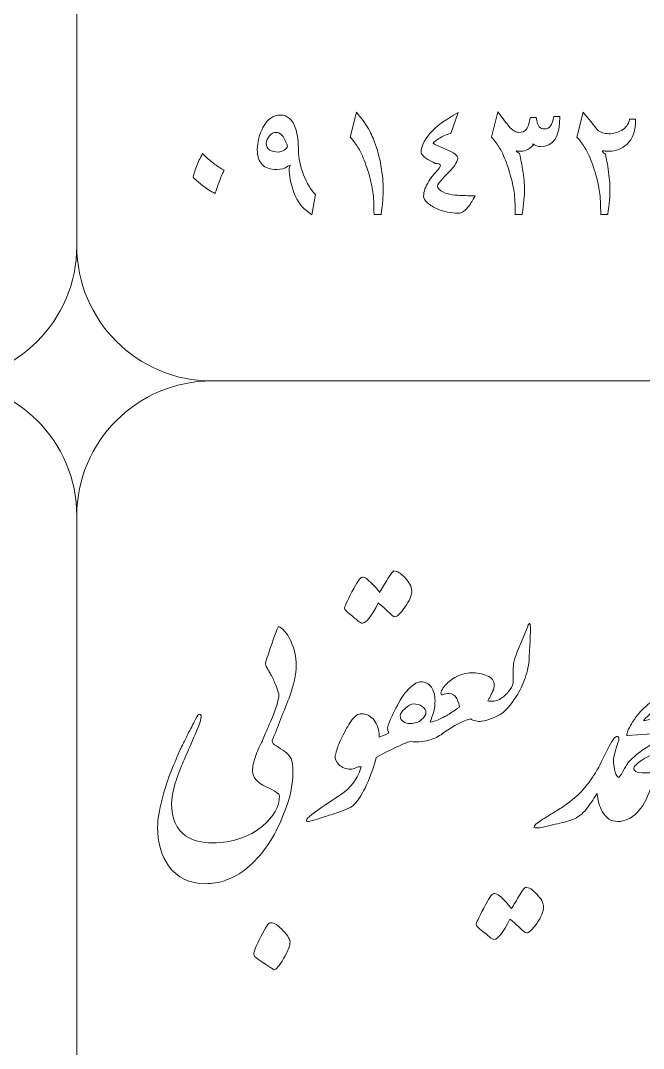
# Model space of a CAD drawing. Header units: millimetres. Extents: x 62 to 462, y 96 to 456.
# Drawn here: x 141.26 to 152.81, y 303.93 to 322.98 of the extents above; entities that cross this region are included whole.
import ezdxf

# ---------------------------------------------------------------- set-up
doc = ezdxf.new("R2010")
doc.units = ezdxf.units.MM
doc.header["$MEASUREMENT"] = 0
doc.layers.add('Layer 1', color=7, linetype='Continuous')

msp = doc.modelspace()

# ---------------------------------------------------------------- linework, layer by layer
at = {"layer": 'Layer 1', "color": 250, "lineweight": 18}
for points, knots in [([(124.8067, 336.3033), (124.8067, 336.3033), (139.8067, 336.3033), (139.8067, 336.3033), (141.1837, 336.3033), (142.3067, 335.1803), (142.3067, 333.8033), (142.3067, 333.8033), (142.3067, 318.8033), (142.3067, 318.8033), (142.3067, 317.4264), (141.1837, 316.3033), (139.8067, 316.3033), (139.8067, 316.3033), (124.8067, 316.3033), (124.8067, 316.3033), (123.4298, 316.3033), (122.3067, 317.4264), (122.3067, 318.8033), (122.3067, 318.8033), (122.3067, 333.8033), (122.3067, 333.8033), (122.3067, 335.1803), (123.4298, 336.3033), (124.8067, 336.3033)], [0, 0, 0, 0, 0.125, 0.125, 0.125, 0.25, 0.25, 0.25, 0.375, 0.375, 0.375, 0.5, 0.5, 0.5, 0.625, 0.625, 0.625, 0.75, 0.75, 0.75, 0.875, 0.875, 0.875, 1, 1, 1, 1]), ([(144.8067, 336.3033), (144.8067, 336.3033), (159.8067, 336.3033), (159.8067, 336.3033), (161.1837, 336.3033), (162.3067, 335.1803), (162.3067, 333.8033), (162.3067, 333.8033), (162.3067, 318.8033), (162.3067, 318.8033), (162.3067, 317.4264), (161.1837, 316.3033), (159.8067, 316.3033), (159.8067, 316.3033), (144.8067, 316.3033), (144.8067, 316.3033), (143.4298, 316.3033), (142.3067, 317.4264), (142.3067, 318.8033), (142.3067, 318.8033), (142.3067, 333.8033), (142.3067, 333.8033), (142.3067, 335.1803), (143.4298, 336.3033), (144.8067, 336.3033)], [0, 0, 0, 0, 0.125, 0.125, 0.125, 0.25, 0.25, 0.25, 0.375, 0.375, 0.375, 0.5, 0.5, 0.5, 0.625, 0.625, 0.625, 0.75, 0.75, 0.75, 0.875, 0.875, 0.875, 1, 1, 1, 1]), ([(124.8067, 316.3033), (124.8067, 316.3033), (139.8067, 316.3033), (139.8067, 316.3033), (141.1837, 316.3033), (142.3067, 315.1803), (142.3067, 313.8033), (142.3067, 313.8033), (142.3067, 298.8033), (142.3067, 298.8033), (142.3067, 297.4264), (141.1837, 296.3033), (139.8067, 296.3033), (139.8067, 296.3033), (124.8067, 296.3033), (124.8067, 296.3033), (123.4298, 296.3033), (122.3067, 297.4264), (122.3067, 298.8033), (122.3067, 298.8033), (122.3067, 313.8033), (122.3067, 313.8033), (122.3067, 315.1803), (123.4298, 316.3033), (124.8067, 316.3033)], [0, 0, 0, 0, 0.125, 0.125, 0.125, 0.25, 0.25, 0.25, 0.375, 0.375, 0.375, 0.5, 0.5, 0.5, 0.625, 0.625, 0.625, 0.75, 0.75, 0.75, 0.875, 0.875, 0.875, 1, 1, 1, 1]), ([(144.8067, 316.3033), (144.8067, 316.3033), (159.8067, 316.3033), (159.8067, 316.3033), (161.1837, 316.3033), (162.3067, 315.1803), (162.3067, 313.8033), (162.3067, 313.8033), (162.3067, 298.8033), (162.3067, 298.8033), (162.3067, 297.4264), (161.1837, 296.3033), (159.8067, 296.3033), (159.8067, 296.3033), (144.8067, 296.3033), (144.8067, 296.3033), (143.4298, 296.3033), (142.3067, 297.4264), (142.3067, 298.8033), (142.3067, 298.8033), (142.3067, 313.8033), (142.3067, 313.8033), (142.3067, 315.1803), (143.4298, 316.3033), (144.8067, 316.3033)], [0, 0, 0, 0, 0.125, 0.125, 0.125, 0.25, 0.25, 0.25, 0.375, 0.375, 0.375, 0.5, 0.5, 0.5, 0.625, 0.625, 0.625, 0.75, 0.75, 0.75, 0.875, 0.875, 0.875, 1, 1, 1, 1]), ([(147.2684, 312.0841), (147.2684, 312.1147), (147.3154, 312.217), (147.4095, 312.3945), (147.5036, 312.5709), (147.5612, 312.6591), (147.5812, 312.6591), (147.62, 312.6756), (147.6776, 312.6474), (147.7517, 312.5756), (147.827, 312.5027), (147.8834, 312.4392), (147.9222, 312.3839), (147.9681, 312.4592), (148.0198, 312.545), (148.0763, 312.6391), (148.1327, 312.7332), (148.1692, 312.7802), (148.188, 312.7802), (148.2456, 312.7802), (148.3138, 312.7379), (148.3926, 312.6544), (148.4726, 312.5709), (148.5137, 312.4921), (148.5184, 312.418), (148.5184, 312.331), (148.4761, 312.2275), (148.3914, 312.1088), (148.3079, 311.9912), (148.2479, 311.9324), (148.208, 311.9324), (148.1833, 311.9324), (148.1374, 311.9665), (148.0704, 312.0323), (148.0045, 312.0994), (147.9457, 312.1511), (147.8952, 312.1876), (147.7705, 311.9371), (147.6717, 311.8124), (147.5988, 311.8124), (147.58, 311.8124), (147.5542, 311.8266), (147.5189, 311.8571), (147.4871, 311.8842), (147.4377, 311.9253), (147.3695, 311.9806), (147.3013, 312.0359), (147.2684, 312.07), (147.2684, 312.0841)], [0, 0, 0, 0, 0.0625, 0.0625, 0.0625, 0.125, 0.125, 0.125, 0.1875, 0.1875, 0.1875, 0.25, 0.25, 0.25, 0.3125, 0.3125, 0.3125, 0.375, 0.375, 0.375, 0.4375, 0.4375, 0.4375, 0.5, 0.5, 0.5, 0.5625, 0.5625, 0.5625, 0.625, 0.625, 0.625, 0.6875, 0.6875, 0.6875, 0.75, 0.75, 0.75, 0.8125, 0.8125, 0.8125, 0.875, 0.875, 0.875, 0.9375, 0.9375, 0.9375, 1, 1, 1, 1]), ([(146.0655, 308.6092), (146.0655, 308.6481), (145.9831, 308.7057), (145.8173, 308.7809), (145.6492, 308.8597), (145.5657, 308.955), (145.5657, 309.0679), (145.5657, 309.1478), (145.5833, 309.2395), (145.6198, 309.3418), (145.6551, 309.443), (145.6974, 309.5406), (145.748, 309.6323), (145.748, 309.6323), (145.7492, 309.6344), (145.7492, 309.6344), (145.7492, 309.6344), (145.7491, 309.6347), (145.7491, 309.6347), (145.8267, 309.8181), (145.8761, 309.9345), (145.8973, 309.9827), (146.0008, 310.2238), (146.0525, 310.3884), (146.0525, 310.4755), (146.0525, 310.5049), (146.0384, 310.5566), (146.0102, 310.6307), (145.9784, 310.7106), (145.9478, 310.7812), (145.9173, 310.84), (145.9043, 310.8635), (145.8902, 310.8859), (145.8761, 310.9094), (145.862, 310.9329), (145.8502, 310.9552), (145.8385, 310.9788), (145.8103, 311.0199), (145.7997, 311.0517), (145.8044, 311.0752), (145.8244, 311.1387), (145.8432, 311.1963), (145.8596, 311.2469), (145.8749, 311.2974), (145.8902, 311.3409), (145.9043, 311.3774), (145.9655, 311.562), (146.0125, 311.6855), (146.0454, 311.7502), (146.1231, 311.7243), (146.1995, 311.6373), (146.2724, 311.4879), (146.3418, 311.3386), (146.3759, 311.1857), (146.3759, 311.0305), (146.3759, 310.8694), (146.3312, 310.6671), (146.2418, 310.4237), (146.1889, 310.2932), (146.136, 310.1615), (146.0842, 310.0286), (146.0325, 309.8969), (145.9819, 309.7652), (145.9314, 309.6347), (145.9314, 309.6347), (145.9311, 309.6341), (145.9311, 309.6341), (145.9311, 309.6341), (145.9314, 309.6323), (145.9314, 309.6323), (145.9314, 309.6006), (145.9573, 309.5676), (146.009, 309.5359), (146.0607, 309.5041), (146.1125, 309.4688), (146.1654, 309.4312), (146.2183, 309.3924), (146.256, 309.3501), (146.2795, 309.3019), (146.3018, 309.249), (146.3136, 309.1713), (146.3136, 309.0679), (146.3136, 308.9162), (146.2936, 308.7609), (146.2548, 308.6022), (146.216, 308.4481), (146.1431, 308.2576), (146.0372, 308.0307), (145.8702, 307.6791), (145.6433, 307.3992), (145.3552, 307.1899), (145.2505, 307.1229), (145.1471, 307.0723), (145.0459, 307.0382), (144.9354, 307.0018), (144.8166, 306.9829), (144.6908, 306.9829), (144.3945, 306.9829), (144.1675, 307.0935), (144.0088, 307.3134), (143.8735, 307.5015), (143.8053, 307.7438), (143.8053, 308.0377), (143.8053, 308.1683), (143.8324, 308.3388), (143.8876, 308.5505), (143.9429, 308.7551), (144.0005, 308.9315), (144.0605, 309.0808), (144.1252, 309.2348), (144.1793, 309.3654), (144.2251, 309.47), (144.2392, 309.4959), (144.2592, 309.5347), (144.2839, 309.5864), (144.3098, 309.637), (144.3415, 309.7052), (144.3804, 309.7875), (144.4086, 309.8381), (144.4333, 309.8839), (144.4544, 309.9251), (144.4768, 309.9663), (144.4944, 310.0039), (144.5085, 310.0356), (144.5426, 310.098), (144.5685, 310.1274), (144.5873, 310.125), (144.6132, 310.1203), (144.6191, 310.0944), (144.6085, 310.0462), (144.5967, 309.9886), (144.5814, 309.9392), (144.5638, 309.8981), (144.4003, 309.5206), (144.2875, 309.2584), (144.2251, 309.109), (144.1181, 308.835), (144.064, 308.6245), (144.064, 308.4752), (144.064, 308.1918), (144.151, 307.9907), (144.3251, 307.8684), (144.4544, 307.7837), (144.6202, 307.7414), (144.8249, 307.7414), (145.1929, 307.7414), (145.4998, 307.8449), (145.748, 308.0507), (145.9596, 308.2282), (146.0655, 308.414), (146.0655, 308.6092)], [0, 0, 0, 0, 0.02, 0.02, 0.02, 0.04, 0.04, 0.04, 0.06, 0.06, 0.06, 0.08, 0.08, 0.08, 0.1, 0.1, 0.1, 0.12, 0.12, 0.12, 0.14, 0.14, 0.14, 0.16, 0.16, 0.16, 0.18, 0.18, 0.18, 0.2, 0.2, 0.2, 0.22, 0.22, 0.22, 0.24, 0.24, 0.24, 0.26, 0.26, 0.26, 0.28, 0.28, 0.28, 0.3, 0.3, 0.3, 0.32, 0.32, 0.32, 0.34, 0.34, 0.34, 0.36, 0.36, 0.36, 0.38, 0.38, 0.38, 0.4, 0.4, 0.4, 0.42, 0.42, 0.42, 0.44, 0.44, 0.44, 0.46, 0.46, 0.46, 0.48, 0.48, 0.48, 0.5, 0.5, 0.5, 0.52, 0.52, 0.52, 0.54, 0.54, 0.54, 0.56, 0.56, 0.56, 0.58, 0.58, 0.58, 0.6, 0.6, 0.6, 0.62, 0.62, 0.62, 0.64, 0.64, 0.64, 0.66, 0.66, 0.66, 0.68, 0.68, 0.68, 0.7, 0.7, 0.7, 0.72, 0.72, 0.72, 0.74, 0.74, 0.74, 0.76, 0.76, 0.76, 0.78, 0.78, 0.78, 0.8, 0.8, 0.8, 0.82, 0.82, 0.82, 0.84, 0.84, 0.84, 0.86, 0.86, 0.86, 0.88, 0.88, 0.88, 0.9, 0.9, 0.9, 0.92, 0.92, 0.92, 0.94, 0.94, 0.94, 0.96, 0.96, 0.96, 0.98, 0.98, 0.98, 1, 1, 1, 1]), ([(150.1965, 310.4343), (150.2517, 310.4731), (150.2988, 310.5213), (150.3376, 310.5789), (150.3787, 310.6366), (150.3999, 310.6942), (150.3999, 310.7518), (150.3999, 310.7518), (150.3999, 310.9788), (150.3999, 310.9788), (150.3999, 311.034), (150.4093, 311.0952), (150.427, 311.161), (150.4599, 311.2527), (150.4928, 311.3374), (150.5269, 311.4127), (150.5269, 311.4127), (150.668, 311.7537), (150.668, 311.7537), (150.6704, 311.7702), (150.6821, 311.789), (150.7033, 311.809), (150.7127, 311.809), (150.7162, 311.7854), (150.7162, 311.7372), (150.7162, 311.7372), (150.7104, 311.4926), (150.7104, 311.4926), (150.7104, 311.4926), (150.6962, 311.1963), (150.6962, 311.1963), (150.6962, 311.0928), (150.6751, 310.9752), (150.6339, 310.8447), (150.5951, 310.713), (150.5445, 310.5978), (150.4822, 310.4966), (150.3885, 310.3432), (150.2937, 310.2259), (150.1976, 310.146), (150.1976, 310.146), (150.1965, 310.1438), (150.1965, 310.1438), (150.1412, 310.1074), (150.0789, 310.0756), (150.0107, 310.0498), (149.9413, 310.0227), (149.8743, 310.0051), (149.8108, 309.9957), (149.7755, 309.9886), (149.739, 309.991), (149.7002, 310.0004), (149.6614, 310.011), (149.6308, 310.0227), (149.6108, 310.0368), (149.5826, 310.0368), (149.5438, 310.0251), (149.4933, 310.0027), (149.445, 309.9816), (149.3851, 309.9522), (149.3145, 309.9134), (149.3145, 309.9134), (149.1111, 309.7852), (149.1111, 309.7852), (149.1111, 309.7852), (149.1108, 309.7861), (149.1108, 309.7861), (149.0462, 309.7286), (148.9686, 309.6851), (148.8771, 309.6558), (148.7736, 309.6158), (148.6431, 309.6041), (148.4843, 309.617), (148.4514, 309.617), (148.3044, 309.5523), (148.0398, 309.4206), (148.0398, 309.4206), (147.8581, 309.3204), (147.8581, 309.3204), (147.8581, 309.3204), (147.8446, 309.2678), (147.8446, 309.2678), (147.8305, 309.2101), (147.8129, 309.1549), (147.7952, 309.1043), (147.7141, 308.8821), (147.64, 308.7174), (147.5706, 308.6116), (147.5024, 308.5058), (147.4483, 308.4411), (147.4095, 308.4152), (147.3696, 308.3905), (147.3119, 308.3635), (147.2331, 308.3341), (147.1555, 308.3059), (147.0368, 308.2659), (146.8768, 308.2141), (146.7169, 308.1624), (146.6228, 308.1365), (146.5923, 308.1365), (146.5746, 308.1365), (146.5652, 308.1412), (146.5652, 308.1506), (146.5464, 308.1753), (146.6417, 308.2588), (146.851, 308.3988), (147.0603, 308.5387), (147.1955, 308.6304), (147.2555, 308.6739), (147.3166, 308.7174), (147.379, 308.7809), (147.4413, 308.8656), (147.5048, 308.9491), (147.5518, 309.0443), (147.5812, 309.149), (147.5495, 309.1537), (147.5165, 309.1478), (147.4836, 309.1302), (147.4495, 309.1137), (147.4166, 309.1043), (147.3848, 309.1043), (147.3002, 309.1067), (147.2284, 309.1349), (147.1708, 309.1878), (147.1144, 309.2395), (147.0897, 309.2983), (147.0991, 309.363), (147.1085, 309.4018), (147.1214, 309.4477), (147.1391, 309.4994), (147.1555, 309.5512), (147.192, 309.6335), (147.2473, 309.7452), (147.3025, 309.8581), (147.3578, 309.951), (147.4142, 310.0239), (147.4707, 310.098), (147.5259, 310.1344), (147.5812, 310.1344), (147.6753, 310.1344), (147.7541, 310.0944), (147.8176, 310.0145), (147.8811, 309.9333), (147.9117, 309.8369), (147.9117, 309.7252), (147.9117, 309.7252), (147.9115, 309.7016), (147.9115, 309.7016), (147.9115, 309.7016), (147.9763, 309.724), (147.9763, 309.724), (148.0527, 309.7522), (148.0916, 309.7722), (148.0916, 309.7863), (148.0774, 309.8098), (148.0704, 309.8381), (148.0704, 309.8722), (148.0751, 309.9027), (148.0868, 309.9404), (148.1057, 309.9862), (148.1374, 310.0709), (148.1962, 310.1908), (148.2809, 310.3449), (148.3338, 310.446), (148.4008, 310.5354), (148.4843, 310.613), (148.5666, 310.6894), (148.6337, 310.7271), (148.6842, 310.7271), (148.7642, 310.7271), (148.83, 310.693), (148.8806, 310.6271), (148.9265, 310.5624), (148.9488, 310.4778), (148.9488, 310.3719), (148.9488, 310.2779), (148.9359, 310.1932), (148.91, 310.1191), (148.8829, 310.0439), (148.8665, 309.998), (148.8594, 309.9792), (148.8594, 309.9792), (148.9006, 309.9862), (148.9006, 309.9862), (148.99, 310.0086), (149.0605, 310.0391), (149.1111, 310.0756), (149.1111, 310.0756), (149.1132, 310.072), (149.1132, 310.072), (149.1543, 310.0933), (149.2123, 310.1282), (149.2863, 310.178), (149.3028, 310.1874), (149.3404, 310.2144), (149.4004, 310.2579), (149.4004, 310.2944), (149.3839, 310.3473), (149.3521, 310.4167), (149.318, 310.479), (149.271, 310.5096), (149.211, 310.5096), (149.1722, 310.5096), (149.1322, 310.5002), (149.0899, 310.4813), (149.0605, 310.4813), (149.0511, 310.5013), (149.0629, 310.5401), (149.0723, 310.5684), (149.0923, 310.6025), (149.1252, 310.6436), (149.1758, 310.7083), (149.2381, 310.7624), (149.3145, 310.8059), (149.3627, 310.8318), (149.4121, 310.8506), (149.4627, 310.8647), (149.525, 310.8835), (149.5767, 310.8929), (149.6214, 310.8929), (149.7261, 310.8929), (149.8249, 310.8741), (149.9178, 310.8376), (150.0048, 310.8035), (150.0483, 310.7436), (150.0483, 310.6577), (150.0483, 310.6283), (150.0377, 310.5919), (150.0177, 310.5484), (150.006, 310.5225), (149.9954, 310.499), (149.9848, 310.479), (149.9742, 310.4578), (149.9554, 310.4237), (149.9272, 310.3755), (149.9436, 310.3614), (149.9824, 310.3602), (150.0448, 310.3696), (150.1071, 310.3802), (150.1576, 310.4014), (150.1965, 310.4343)], [0, 0, 0, 0, 0.0125, 0.0125, 0.0125, 0.025, 0.025, 0.025, 0.0375, 0.0375, 0.0375, 0.05, 0.05, 0.05, 0.0625, 0.0625, 0.0625, 0.075, 0.075, 0.075, 0.0875, 0.0875, 0.0875, 0.1, 0.1, 0.1, 0.1125, 0.1125, 0.1125, 0.125, 0.125, 0.125, 0.1375, 0.1375, 0.1375, 0.15, 0.15, 0.15, 0.1625, 0.1625, 0.1625, 0.175, 0.175, 0.175, 0.1875, 0.1875, 0.1875, 0.2, 0.2, 0.2, 0.2125, 0.2125, 0.2125, 0.225, 0.225, 0.225, 0.2375, 0.2375, 0.2375, 0.25, 0.25, 0.25, 0.2625, 0.2625, 0.2625, 0.275, 0.275, 0.275, 0.2875, 0.2875, 0.2875, 0.3, 0.3, 0.3, 0.3125, 0.3125, 0.3125, 0.325, 0.325, 0.325, 0.3375, 0.3375, 0.3375, 0.35, 0.35, 0.35, 0.3625, 0.3625, 0.3625, 0.375, 0.375, 0.375, 0.3875, 0.3875, 0.3875, 0.4, 0.4, 0.4, 0.4125, 0.4125, 0.4125, 0.425, 0.425, 0.425, 0.4375, 0.4375, 0.4375, 0.45, 0.45, 0.45, 0.4625, 0.4625, 0.4625, 0.475, 0.475, 0.475, 0.4875, 0.4875, 0.4875, 0.5, 0.5, 0.5, 0.5125, 0.5125, 0.5125, 0.525, 0.525, 0.525, 0.5375, 0.5375, 0.5375, 0.55, 0.55, 0.55, 0.5625, 0.5625, 0.5625, 0.575, 0.575, 0.575, 0.5875, 0.5875, 0.5875, 0.6, 0.6, 0.6, 0.6125, 0.6125, 0.6125, 0.625, 0.625, 0.625, 0.6375, 0.6375, 0.6375, 0.65, 0.65, 0.65, 0.6625, 0.6625, 0.6625, 0.675, 0.675, 0.675, 0.6875, 0.6875, 0.6875, 0.7, 0.7, 0.7, 0.7125, 0.7125, 0.7125, 0.725, 0.725, 0.725, 0.7375, 0.7375, 0.7375, 0.75, 0.75, 0.75, 0.7625, 0.7625, 0.7625, 0.775, 0.775, 0.775, 0.7875, 0.7875, 0.7875, 0.8, 0.8, 0.8, 0.8125, 0.8125, 0.8125, 0.825, 0.825, 0.825, 0.8375, 0.8375, 0.8375, 0.85, 0.85, 0.85, 0.8625, 0.8625, 0.8625, 0.875, 0.875, 0.875, 0.8875, 0.8875, 0.8875, 0.9, 0.9, 0.9, 0.9125, 0.9125, 0.9125, 0.925, 0.925, 0.925, 0.9375, 0.9375, 0.9375, 0.95, 0.95, 0.95, 0.9625, 0.9625, 0.9625, 0.975, 0.975, 0.975, 0.9875, 0.9875, 0.9875, 1, 1, 1, 1]), ([(152.8812, 310.2896), (152.9388, 310.3379), (153.0211, 310.4037), (153.1293, 310.4896), (153.2351, 310.5695), (153.3069, 310.6224), (153.3468, 310.6471), (153.3468, 310.6471), (153.5938, 310.8094), (153.5938, 310.8094), (153.5879, 310.8141), (153.5632, 310.8294), (153.5221, 310.8541), (153.4903, 310.8706), (153.4738, 310.8929), (153.4738, 310.9235), (153.5338, 311.0563), (153.6161, 311.1881), (153.722, 311.3198), (153.8254, 311.4432), (153.8854, 311.4997), (153.9042, 311.4879), (154.09, 311.4244), (154.2006, 311.3833), (154.2347, 311.368), (154.357, 311.3103), (154.4181, 311.2445), (154.4181, 311.1716), (154.4181, 311.121), (154.3946, 311.0552), (154.3487, 310.9752), (154.2982, 310.8964), (154.2405, 310.8294), (154.177, 310.7718), (154.1053, 310.7118), (154.0218, 310.6636), (153.9254, 310.6271), (153.6749, 310.5425), (153.4703, 310.4578), (153.3104, 310.3731), (153.153, 310.291), (153.0115, 310.194), (152.8872, 310.0812), (152.8872, 310.0812), (152.8823, 310.0733), (152.8823, 310.0733), (152.8565, 310.058), (152.84, 310.0427), (152.8318, 310.0286), (152.8235, 310.0145), (152.82, 310.0074), (152.82, 310.0051), (152.84, 310.0098), (152.927, 310.0251), (153.0787, 310.0533), (153.1904, 310.0709), (153.2845, 310.0803), (153.3609, 310.0803), (153.4703, 310.0803), (153.5608, 310.0733), (153.629, 310.0603), (153.7008, 310.0462), (153.7361, 310.0133), (153.7361, 309.9604), (153.7361, 309.9392), (153.7231, 309.9004), (153.6984, 309.8428), (153.6655, 309.7828), (153.6243, 309.7228), (153.5738, 309.6641), (153.5397, 309.6241), (153.4174, 309.5617), (153.2069, 309.4747), (152.9976, 309.3865), (152.8682, 309.3277), (152.82, 309.2972), (152.7718, 309.2654), (152.7353, 309.2395), (152.7095, 309.2196), (152.6956, 309.2012), (152.6804, 309.1876), (152.664, 309.179), (152.6281, 309.1378), (152.6233, 309.105), (152.6507, 309.0808), (152.6777, 309.0549), (152.7236, 309.042), (152.7883, 309.0408), (152.8529, 309.0396), (152.9, 309.0396), (152.9294, 309.0396), (152.9752, 309.0349), (152.9988, 309.0079), (152.9988, 308.9597), (152.9988, 308.9256), (152.9799, 308.8527), (152.9435, 308.7433), (152.8788, 308.5505), (152.7953, 308.4023), (152.6918, 308.2988), (152.5837, 308.1906), (152.4661, 308.1365), (152.3367, 308.1365), (152.2156, 308.1365), (152.1203, 308.1977), (152.051, 308.3188), (151.9982, 308.4152), (151.9658, 308.5273), (151.955, 308.6547), (151.9082, 308.5842), (151.845, 308.4918), (151.7652, 308.3776), (151.717, 308.3176), (151.6758, 308.2753), (151.6405, 308.2506), (151.5947, 308.2177), (151.5488, 308.1918), (151.5018, 308.173), (151.4548, 308.153), (151.403, 308.1377), (151.3466, 308.1248), (151.2901, 308.1118), (151.2349, 308.0989), (151.1796, 308.0848), (151.1796, 308.0848), (150.9515, 308.0295), (150.9515, 308.0295), (150.8597, 308.0142), (150.8033, 308.0119), (150.7833, 308.0225), (150.7833, 308.0554), (150.8209, 308.0954), (150.8974, 308.1436), (150.9656, 308.1871), (151.0361, 308.2318), (151.1067, 308.2765), (151.1784, 308.3211), (151.249, 308.3647), (151.3207, 308.4082), (151.5018, 308.5352), (151.6382, 308.6539), (151.7276, 308.7633), (151.7958, 308.8491), (151.8499, 308.9232), (151.8887, 308.9879), (151.9145, 309.0243), (151.9522, 309.0878), (152.0027, 309.1772), (152.0027, 309.1772), (152.0361, 309.2455), (152.0361, 309.2455), (152.044, 309.2642), (152.0525, 309.2821), (152.0616, 309.2995), (152.0657, 309.3079), (152.0699, 309.3159), (152.0743, 309.3238), (152.0743, 309.3238), (152.1509, 309.4806), (152.1509, 309.4806), (152.185, 309.5512), (152.2191, 309.6088), (152.2509, 309.6523), (152.2802, 309.6958), (152.3085, 309.717), (152.3332, 309.7146), (152.3567, 309.7029), (152.3637, 309.6805), (152.3543, 309.6452), (152.3285, 309.57), (152.3132, 309.5206), (152.3061, 309.4971), (152.28, 309.4103), (152.263, 309.3417), (152.2554, 309.292), (152.267, 309.084), (152.301, 308.9713), (152.3579, 308.9526), (152.3826, 308.9785), (152.419, 309.0338), (152.4649, 309.1184), (152.4919, 309.169), (152.5131, 309.2031), (152.526, 309.2219), (152.5295, 309.2262), (152.5334, 309.2299), (152.5378, 309.233), (152.5585, 309.2585), (152.5841, 309.2855), (152.613, 309.3124), (152.6848, 309.3771), (152.7565, 309.4324), (152.8306, 309.4806), (152.9247, 309.5429), (153.0152, 309.597), (153.1022, 309.6429), (153.1093, 309.6476), (153.1587, 309.6723), (153.2504, 309.7158), (153.2504, 309.7381), (153.2139, 309.7546), (153.1399, 309.764), (153.0764, 309.7664), (152.9893, 309.764), (152.8823, 309.7569), (152.8823, 309.7569), (152.5237, 309.7287), (152.5237, 309.7287), (152.5072, 309.7287), (152.5025, 309.7428), (152.5096, 309.7699), (152.5237, 309.8299), (152.5684, 309.9169), (152.646, 310.0286), (152.7214, 310.14), (152.7991, 310.225), (152.8791, 310.2849), (152.8791, 310.2849), (152.8812, 310.2896), (152.8812, 310.2896)], [0, 0, 0, 0, 0.0136986, 0.0136986, 0.0136986, 0.0273973, 0.0273973, 0.0273973, 0.0410959, 0.0410959, 0.0410959, 0.0547945, 0.0547945, 0.0547945, 0.0684932, 0.0684932, 0.0684932, 0.0821918, 0.0821918, 0.0821918, 0.0958904, 0.0958904, 0.0958904, 0.109589, 0.109589, 0.109589, 0.1232877, 0.1232877, 0.1232877, 0.1369863, 0.1369863, 0.1369863, 0.1506849, 0.1506849, 0.1506849, 0.1643836, 0.1643836, 0.1643836, 0.1780822, 0.1780822, 0.1780822, 0.1917808, 0.1917808, 0.1917808, 0.2054795, 0.2054795, 0.2054795, 0.2191781, 0.2191781, 0.2191781, 0.2328767, 0.2328767, 0.2328767, 0.2465753, 0.2465753, 0.2465753, 0.260274, 0.260274, 0.260274, 0.2739726, 0.2739726, 0.2739726, 0.2876712, 0.2876712, 0.2876712, 0.3013699, 0.3013699, 0.3013699, 0.3150685, 0.3150685, 0.3150685, 0.3287671, 0.3287671, 0.3287671, 0.3424658, 0.3424658, 0.3424658, 0.3561644, 0.3561644, 0.3561644, 0.369863, 0.369863, 0.369863, 0.3835616, 0.3835616, 0.3835616, 0.3972603, 0.3972603, 0.3972603, 0.4109589, 0.4109589, 0.4109589, 0.4246575, 0.4246575, 0.4246575, 0.4383562, 0.4383562, 0.4383562, 0.4520548, 0.4520548, 0.4520548, 0.4657534, 0.4657534, 0.4657534, 0.4794521, 0.4794521, 0.4794521, 0.4931507, 0.4931507, 0.4931507, 0.5068493, 0.5068493, 0.5068493, 0.5205479, 0.5205479, 0.5205479, 0.5342466, 0.5342466, 0.5342466, 0.5479452, 0.5479452, 0.5479452, 0.5616438, 0.5616438, 0.5616438, 0.5753425, 0.5753425, 0.5753425, 0.5890411, 0.5890411, 0.5890411, 0.6027397, 0.6027397, 0.6027397, 0.6164384, 0.6164384, 0.6164384, 0.630137, 0.630137, 0.630137, 0.6438356, 0.6438356, 0.6438356, 0.6575342, 0.6575342, 0.6575342, 0.6712329, 0.6712329, 0.6712329, 0.6849315, 0.6849315, 0.6849315, 0.6986301, 0.6986301, 0.6986301, 0.7123288, 0.7123288, 0.7123288, 0.7260274, 0.7260274, 0.7260274, 0.739726, 0.739726, 0.739726, 0.7534247, 0.7534247, 0.7534247, 0.7671233, 0.7671233, 0.7671233, 0.7808219, 0.7808219, 0.7808219, 0.7945205, 0.7945205, 0.7945205, 0.8082192, 0.8082192, 0.8082192, 0.8219178, 0.8219178, 0.8219178, 0.8356164, 0.8356164, 0.8356164, 0.8493151, 0.8493151, 0.8493151, 0.8630137, 0.8630137, 0.8630137, 0.8767123, 0.8767123, 0.8767123, 0.890411, 0.890411, 0.890411, 0.9041096, 0.9041096, 0.9041096, 0.9178082, 0.9178082, 0.9178082, 0.9315068, 0.9315068, 0.9315068, 0.9452055, 0.9452055, 0.9452055, 0.9589041, 0.9589041, 0.9589041, 0.9726027, 0.9726027, 0.9726027, 0.9863014, 0.9863014, 0.9863014, 1, 1, 1, 1]), ([(148.7806, 310.1556), (148.7806, 310.1944), (148.7571, 310.232), (148.7113, 310.2685), (148.6607, 310.3014), (148.609, 310.3167), (148.556, 310.3167), (148.5055, 310.3167), (148.4514, 310.2884), (148.3949, 310.2308), (148.3326, 310.1756), (148.302, 310.132), (148.302, 310.1003), (148.302, 310.0497), (148.322, 310.0121), (148.3632, 309.9898), (148.3985, 309.9639), (148.4408, 309.9521), (148.4914, 309.9521), (148.576, 309.9521), (148.6466, 309.9756), (148.7007, 310.0239), (148.7536, 310.0721), (148.7806, 310.1156), (148.7806, 310.1556)], [0, 0, 0, 0, 0.125, 0.125, 0.125, 0.25, 0.25, 0.25, 0.375, 0.375, 0.375, 0.5, 0.5, 0.5, 0.625, 0.625, 0.625, 0.75, 0.75, 0.75, 0.875, 0.875, 0.875, 1, 1, 1, 1]), ([(149.7108, 306.221), (149.7108, 306.2069), (149.7449, 306.1728), (149.8119, 306.1175), (149.8802, 306.0622), (149.9295, 306.0211), (149.9625, 305.994), (149.9966, 305.9634), (150.0236, 305.9493), (150.0413, 305.9493), (150.1153, 305.9493), (150.2141, 306.074), (150.3376, 306.3244), (150.3882, 306.288), (150.4469, 306.2363), (150.514, 306.1692), (150.5798, 306.1022), (150.6257, 306.0693), (150.6516, 306.0693), (150.6904, 306.0693), (150.7515, 306.1281), (150.8338, 306.2457), (150.9185, 306.3644), (150.9608, 306.4679), (150.9608, 306.5549), (150.9573, 306.629), (150.915, 306.7078), (150.835, 306.7913), (150.7562, 306.8748), (150.688, 306.9171), (150.6304, 306.9171), (150.6128, 306.9171), (150.5751, 306.8701), (150.5187, 306.776), (150.4622, 306.6819), (150.4117, 306.5961), (150.3658, 306.5208), (150.3258, 306.5761), (150.2694, 306.6396), (150.1953, 306.7125), (150.12, 306.7842), (150.0636, 306.8125), (150.0248, 306.796), (150.0036, 306.796), (149.946, 306.7078), (149.8519, 306.5314), (149.7579, 306.3538), (149.7108, 306.2515), (149.7108, 306.221)], [0, 0, 0, 0, 0.0625, 0.0625, 0.0625, 0.125, 0.125, 0.125, 0.1875, 0.1875, 0.1875, 0.25, 0.25, 0.25, 0.3125, 0.3125, 0.3125, 0.375, 0.375, 0.375, 0.4375, 0.4375, 0.4375, 0.5, 0.5, 0.5, 0.5625, 0.5625, 0.5625, 0.625, 0.625, 0.625, 0.6875, 0.6875, 0.6875, 0.75, 0.75, 0.75, 0.8125, 0.8125, 0.8125, 0.875, 0.875, 0.875, 0.9375, 0.9375, 0.9375, 1, 1, 1, 1]), ([(145.5904, 305.673), (145.5904, 305.6483), (145.608, 305.6236), (145.6421, 305.6013), (145.6809, 305.573), (145.7409, 305.533), (145.8232, 305.479), (145.9043, 305.4249), (145.9525, 305.3943), (145.9655, 305.3872), (146.0031, 305.3872), (146.0607, 305.4566), (146.1419, 305.5942), (146.2218, 305.7318), (146.2618, 305.8376), (146.2618, 305.9105), (146.2548, 305.9658), (146.203, 306.0422), (146.1066, 306.1398), (146.0102, 306.2374), (145.9373, 306.2762), (145.8867, 306.2551), (145.8608, 306.2551), (145.8056, 306.1716), (145.7197, 306.0022), (145.6339, 305.8329), (145.5904, 305.7235), (145.5904, 305.673)], [0, 0, 0, 0, 0.1111111, 0.1111111, 0.1111111, 0.2222222, 0.2222222, 0.2222222, 0.3333333, 0.3333333, 0.3333333, 0.4444444, 0.4444444, 0.4444444, 0.5555556, 0.5555556, 0.5555556, 0.6666667, 0.6666667, 0.6666667, 0.7777778, 0.7777778, 0.7777778, 0.8888889, 0.8888889, 0.8888889, 1, 1, 1, 1])]:
    msp.add_open_spline(points, degree=3, knots=knots, dxfattribs=at)
at = {"layer": 'Layer 1', "color": 250, "lineweight": 9}
for points, knots in [([(147.9897, 319.8388), (147.9897, 319.7436), (147.9762, 319.5925), (147.9486, 319.3862), (147.9486, 319.3862), (147.8175, 319.3862), (147.8175, 319.3862), (147.8175, 319.5696), (147.8104, 319.7107), (147.7963, 319.8089), (147.7816, 319.907), (147.7587, 320.0123), (147.7264, 320.1246), (147.6911, 320.2486), (147.6493, 320.3668), (147.6023, 320.4779), (147.5794, 320.5296), (147.5547, 320.5766), (147.5282, 320.619), (147.4906, 320.6825), (147.4401, 320.7506), (147.3766, 320.8241), (147.3766, 320.8241), (147.4924, 321.2856), (147.4924, 321.2856), (147.5853, 321.1745), (147.6552, 321.0781), (147.7028, 320.9981), (147.751, 320.9176), (147.7928, 320.8288), (147.8298, 320.7312), (147.8792, 320.6013), (147.918, 320.4538), (147.9468, 320.2892), (147.9756, 320.1246), (147.9897, 319.9746), (147.9897, 319.8388)], [0, 0, 0, 0, 0.0833333, 0.0833333, 0.0833333, 0.1666667, 0.1666667, 0.1666667, 0.25, 0.25, 0.25, 0.3333333, 0.3333333, 0.3333333, 0.4166667, 0.4166667, 0.4166667, 0.5, 0.5, 0.5, 0.5833333, 0.5833333, 0.5833333, 0.6666667, 0.6666667, 0.6666667, 0.75, 0.75, 0.75, 0.8333333, 0.8333333, 0.8333333, 0.9166667, 0.9166667, 0.9166667, 1, 1, 1, 1]), ([(149.6952, 319.7354), (149.6435, 319.646), (149.607, 319.5866), (149.5853, 319.5584), (149.5141, 319.4614), (149.4459, 319.4132), (149.3819, 319.4132), (149.3143, 319.4132), (149.2478, 319.4203), (149.1832, 319.4344), (149.1179, 319.4479), (149.0579, 319.4655), (149.0027, 319.4873), (148.9239, 319.5208), (148.8598, 319.559), (148.811, 319.6031), (148.7622, 319.6466), (148.7375, 319.6883), (148.7375, 319.7289), (148.7375, 319.8124), (148.7705, 319.9059), (148.8357, 320.0093), (148.8828, 320.0828), (148.9415, 320.1569), (149.0115, 320.2315), (149.0779, 320.3003), (149.0574, 320.335), (148.9498, 320.335), (148.9727, 320.3256), (148.9609, 320.3327), (148.9151, 320.3556), (148.7658, 320.4279), (148.6911, 320.4926), (148.6911, 320.5502), (148.6911, 320.6478), (148.7458, 320.7601), (148.8545, 320.8876), (148.9686, 321.0199), (149.1438, 321.151), (149.3801, 321.2803), (149.3801, 321.2803), (149.239, 320.8929), (149.239, 320.8929), (149.1632, 320.87), (149.0903, 320.8377), (149.0209, 320.7959), (148.9515, 320.7536), (148.9168, 320.726), (148.9168, 320.7118), (148.9168, 320.7019), (148.9927, 320.6642), (149.1444, 320.6002), (149.2954, 320.5361), (149.3713, 320.4814), (149.3713, 320.4367), (149.3713, 320.4179), (149.3601, 320.3867), (149.3378, 320.3427), (149.3154, 320.2986), (149.2943, 320.2668), (149.2749, 320.2468), (149.2131, 320.1828), (149.1514, 320.1193), (149.0909, 320.0558), (149.025, 319.9846), (148.9927, 319.9394), (148.9927, 319.92), (148.9927, 319.9006), (149.0033, 319.8788), (149.0256, 319.8559), (149.0609, 319.8183), (149.1167, 319.7895), (149.1926, 319.7701), (149.2325, 319.7595), (149.2931, 319.7512), (149.373, 319.7448), (149.4536, 319.7389), (149.5612, 319.7354), (149.6952, 319.7354)], [0, 0, 0, 0, 0.0384615, 0.0384615, 0.0384615, 0.0769231, 0.0769231, 0.0769231, 0.1153846, 0.1153846, 0.1153846, 0.1538462, 0.1538462, 0.1538462, 0.1923077, 0.1923077, 0.1923077, 0.2307692, 0.2307692, 0.2307692, 0.2692308, 0.2692308, 0.2692308, 0.3076923, 0.3076923, 0.3076923, 0.3461538, 0.3461538, 0.3461538, 0.3846154, 0.3846154, 0.3846154, 0.4230769, 0.4230769, 0.4230769, 0.4615385, 0.4615385, 0.4615385, 0.5, 0.5, 0.5, 0.5384615, 0.5384615, 0.5384615, 0.5769231, 0.5769231, 0.5769231, 0.6153846, 0.6153846, 0.6153846, 0.6538462, 0.6538462, 0.6538462, 0.6923077, 0.6923077, 0.6923077, 0.7307692, 0.7307692, 0.7307692, 0.7692308, 0.7692308, 0.7692308, 0.8076923, 0.8076923, 0.8076923, 0.8461538, 0.8461538, 0.8461538, 0.8846154, 0.8846154, 0.8846154, 0.9230769, 0.9230769, 0.9230769, 0.9615385, 0.9615385, 0.9615385, 1, 1, 1, 1]), ([(150.9856, 320.974), (151.0715, 320.974), (151.1261, 321.0516), (151.1491, 321.2063), (151.1491, 321.2063), (151.2649, 321.2063), (151.2649, 321.2063), (151.2649, 320.833), (151.1438, 320.6466), (150.9028, 320.6466), (150.8651, 320.6466), (150.8293, 320.6584), (150.7952, 320.6819), (150.7617, 320.7054), (150.754, 320.7007), (150.774, 320.6672), (150.7752, 320.673), (150.7523, 320.6572), (150.7046, 320.619), (150.6623, 320.5837), (150.6194, 320.5655), (150.5759, 320.5655), (150.57, 320.5655), (150.563, 320.5655), (150.5541, 320.5649), (150.5453, 320.5643), (150.5353, 320.5637), (150.5242, 320.5637), (150.5036, 320.5637), (150.483, 320.5661), (150.463, 320.5702), (150.443, 320.5743), (150.4601, 320.5566), (150.5153, 320.5173), (150.5306, 320.4649), (150.5494, 320.3668), (150.573, 320.2227), (150.5965, 320.0793), (150.6082, 319.9511), (150.6082, 319.8388), (150.6082, 319.7436), (150.5947, 319.5925), (150.5671, 319.3862), (150.5671, 319.3862), (150.436, 319.3862), (150.436, 319.3862), (150.436, 319.5696), (150.4289, 319.7107), (150.4148, 319.8089), (150.4001, 319.907), (150.3772, 320.0123), (150.3449, 320.1246), (150.3096, 320.2486), (150.2678, 320.3668), (150.2208, 320.4779), (150.1979, 320.5296), (150.1732, 320.5766), (150.1467, 320.619), (150.1091, 320.6825), (150.0586, 320.7506), (149.9951, 320.8241), (149.9951, 320.8241), (150.1126, 321.2927), (150.1126, 321.2927), (150.2126, 321.1592), (150.2814, 321.0699), (150.319, 321.024), (150.3848, 320.9482), (150.4448, 320.91), (150.5001, 320.91), (150.563, 320.91), (150.6094, 320.9282), (150.6394, 320.9635), (150.6682, 320.9981), (150.6941, 321.0734), (150.717, 321.1892), (150.717, 321.1892), (150.824, 321.1892), (150.824, 321.1892), (150.8398, 321.0975), (150.8592, 321.0387), (150.8822, 321.0128), (150.9051, 320.987), (150.9398, 320.974), (150.9856, 320.974)], [0, 0, 0, 0, 0.0357143, 0.0357143, 0.0357143, 0.0714286, 0.0714286, 0.0714286, 0.1071429, 0.1071429, 0.1071429, 0.1428571, 0.1428571, 0.1428571, 0.1785714, 0.1785714, 0.1785714, 0.2142857, 0.2142857, 0.2142857, 0.25, 0.25, 0.25, 0.2857143, 0.2857143, 0.2857143, 0.3214286, 0.3214286, 0.3214286, 0.3571429, 0.3571429, 0.3571429, 0.3928571, 0.3928571, 0.3928571, 0.4285714, 0.4285714, 0.4285714, 0.4642857, 0.4642857, 0.4642857, 0.5, 0.5, 0.5, 0.5357143, 0.5357143, 0.5357143, 0.5714286, 0.5714286, 0.5714286, 0.6071429, 0.6071429, 0.6071429, 0.6428571, 0.6428571, 0.6428571, 0.6785714, 0.6785714, 0.6785714, 0.7142857, 0.7142857, 0.7142857, 0.75, 0.75, 0.75, 0.7857143, 0.7857143, 0.7857143, 0.8214286, 0.8214286, 0.8214286, 0.8571429, 0.8571429, 0.8571429, 0.8928571, 0.8928571, 0.8928571, 0.9285714, 0.9285714, 0.9285714, 0.9642857, 0.9642857, 0.9642857, 1, 1, 1, 1]), ([(152.1691, 320.8859), (152.2555, 320.8859), (152.3337, 320.9059), (152.4048, 320.9447), (152.4865, 320.9893), (152.5365, 321.0593), (152.5547, 321.1545), (152.5547, 321.1545), (152.6688, 321.1545), (152.6688, 321.1545), (152.6688, 320.9435), (152.6141, 320.7877), (152.5048, 320.6877), (152.4154, 320.6054), (152.3067, 320.5637), (152.1797, 320.5637), (152.1797, 320.5637), (152.1538, 320.5637), (152.1538, 320.5637), (152.1168, 320.5637), (152.0868, 320.5649), (152.0633, 320.5672), (152.0398, 320.5696), (152.055, 320.549), (152.1091, 320.5055), (152.1203, 320.4655), (152.1373, 320.3726), (152.1597, 320.2274), (152.182, 320.0822), (152.1932, 319.9523), (152.1932, 319.8388), (152.1932, 319.7436), (152.1797, 319.5925), (152.152, 319.3862), (152.152, 319.3862), (152.0209, 319.3862), (152.0209, 319.3862), (152.0209, 319.5696), (152.0139, 319.7107), (151.9998, 319.8089), (151.9851, 319.907), (151.9622, 320.0123), (151.9298, 320.1246), (151.894, 320.2486), (151.8528, 320.3668), (151.8058, 320.4779), (151.7828, 320.5296), (151.7582, 320.5766), (151.7317, 320.619), (151.6941, 320.6825), (151.6435, 320.7506), (151.58, 320.8241), (151.58, 320.8241), (151.6953, 321.2874), (151.6953, 321.2874), (151.8034, 321.1539), (151.891, 321.0452), (151.9592, 320.9599), (152.0186, 320.9106), (152.0885, 320.8859), (152.1691, 320.8859)], [0, 0, 0, 0, 0.05, 0.05, 0.05, 0.1, 0.1, 0.1, 0.15, 0.15, 0.15, 0.2, 0.2, 0.2, 0.25, 0.25, 0.25, 0.3, 0.3, 0.3, 0.35, 0.35, 0.35, 0.4, 0.4, 0.4, 0.45, 0.45, 0.45, 0.5, 0.5, 0.5, 0.55, 0.55, 0.55, 0.6, 0.6, 0.6, 0.65, 0.65, 0.65, 0.7, 0.7, 0.7, 0.75, 0.75, 0.75, 0.8, 0.8, 0.8, 0.85, 0.85, 0.85, 0.9, 0.9, 0.9, 0.95, 0.95, 0.95, 1, 1, 1, 1]), ([(146.7322, 319.7595), (146.7322, 319.7595), (146.667, 319.3844), (146.667, 319.3844), (146.5035, 319.4873), (146.3924, 319.6249), (146.3324, 319.7959), (146.2731, 319.967), (146.2431, 320.1151), (146.2431, 320.2404), (146.2754, 320.2997), (146.2678, 320.3139), (146.2207, 320.2815), (146.1602, 320.2427), (146.092, 320.2227), (146.0173, 320.2227), (145.8956, 320.2227), (145.8051, 320.2533), (145.7446, 320.3133), (145.684, 320.3738), (145.654, 320.4655), (145.654, 320.5884), (145.654, 320.736), (145.6893, 320.8747), (145.7593, 321.0034), (145.8427, 321.1557), (145.9497, 321.2321), (146.0797, 321.2321), (146.2149, 321.2321), (146.3101, 321.1457), (146.3654, 320.9723), (146.4001, 320.8629), (146.4171, 320.7271), (146.4171, 320.5637), (146.4171, 320.4344), (146.4483, 320.2886), (146.5112, 320.1263), (146.5735, 319.9646), (146.6476, 319.8424), (146.7322, 319.7595)], [0, 0, 0, 0, 0.0769231, 0.0769231, 0.0769231, 0.1538462, 0.1538462, 0.1538462, 0.2307692, 0.2307692, 0.2307692, 0.3076923, 0.3076923, 0.3076923, 0.3846154, 0.3846154, 0.3846154, 0.4615385, 0.4615385, 0.4615385, 0.5384615, 0.5384615, 0.5384615, 0.6153846, 0.6153846, 0.6153846, 0.6923077, 0.6923077, 0.6923077, 0.7692308, 0.7692308, 0.7692308, 0.8461538, 0.8461538, 0.8461538, 0.9230769, 0.9230769, 0.9230769, 1, 1, 1, 1]), ([(146.2119, 320.6572), (146.1767, 320.7601), (146.1402, 320.8306), (146.1038, 320.8671), (146.0738, 320.897), (146.0397, 320.9117), (146.0021, 320.9117), (145.9574, 320.9117), (145.9156, 320.8894), (145.878, 320.8447), (145.8404, 320.8), (145.821, 320.7559), (145.821, 320.7118), (145.821, 320.6525), (145.8427, 320.6096), (145.8868, 320.5831), (145.9256, 320.559), (145.9791, 320.5467), (146.0467, 320.5467), (146.0814, 320.5467), (146.1161, 320.559), (146.152, 320.5831), (146.1872, 320.6072), (146.2078, 320.6319), (146.2119, 320.6572)], [0, 0, 0, 0, 0.125, 0.125, 0.125, 0.25, 0.25, 0.25, 0.375, 0.375, 0.375, 0.5, 0.5, 0.5, 0.625, 0.625, 0.625, 0.75, 0.75, 0.75, 0.875, 0.875, 0.875, 1, 1, 1, 1]), ([(144.8721, 319.7771), (144.7857, 319.8218), (144.7075, 319.8718), (144.6375, 319.927), (144.5793, 319.9717), (144.5206, 320.0223), (144.4618, 320.0781), (144.4735, 320.1275), (144.4947, 320.1939), (144.5264, 320.2774), (144.5582, 320.3603), (144.5958, 320.4408), (144.6393, 320.5173), (144.7046, 320.4497), (144.7722, 320.3897), (144.8415, 320.3374), (144.9115, 320.285), (144.9768, 320.2427), (145.0391, 320.2092), (145.0114, 320.1598), (144.982, 320.0928), (144.9503, 320.0076), (144.9186, 319.9229), (144.8927, 319.8459), (144.8721, 319.7771)], [0, 0, 0, 0, 0.125, 0.125, 0.125, 0.25, 0.25, 0.25, 0.375, 0.375, 0.375, 0.5, 0.5, 0.5, 0.625, 0.625, 0.625, 0.75, 0.75, 0.75, 0.875, 0.875, 0.875, 1, 1, 1, 1])]:
    msp.add_open_spline(points, degree=3, knots=knots, dxfattribs=at)

doc.saveas('drawing.dxf')
